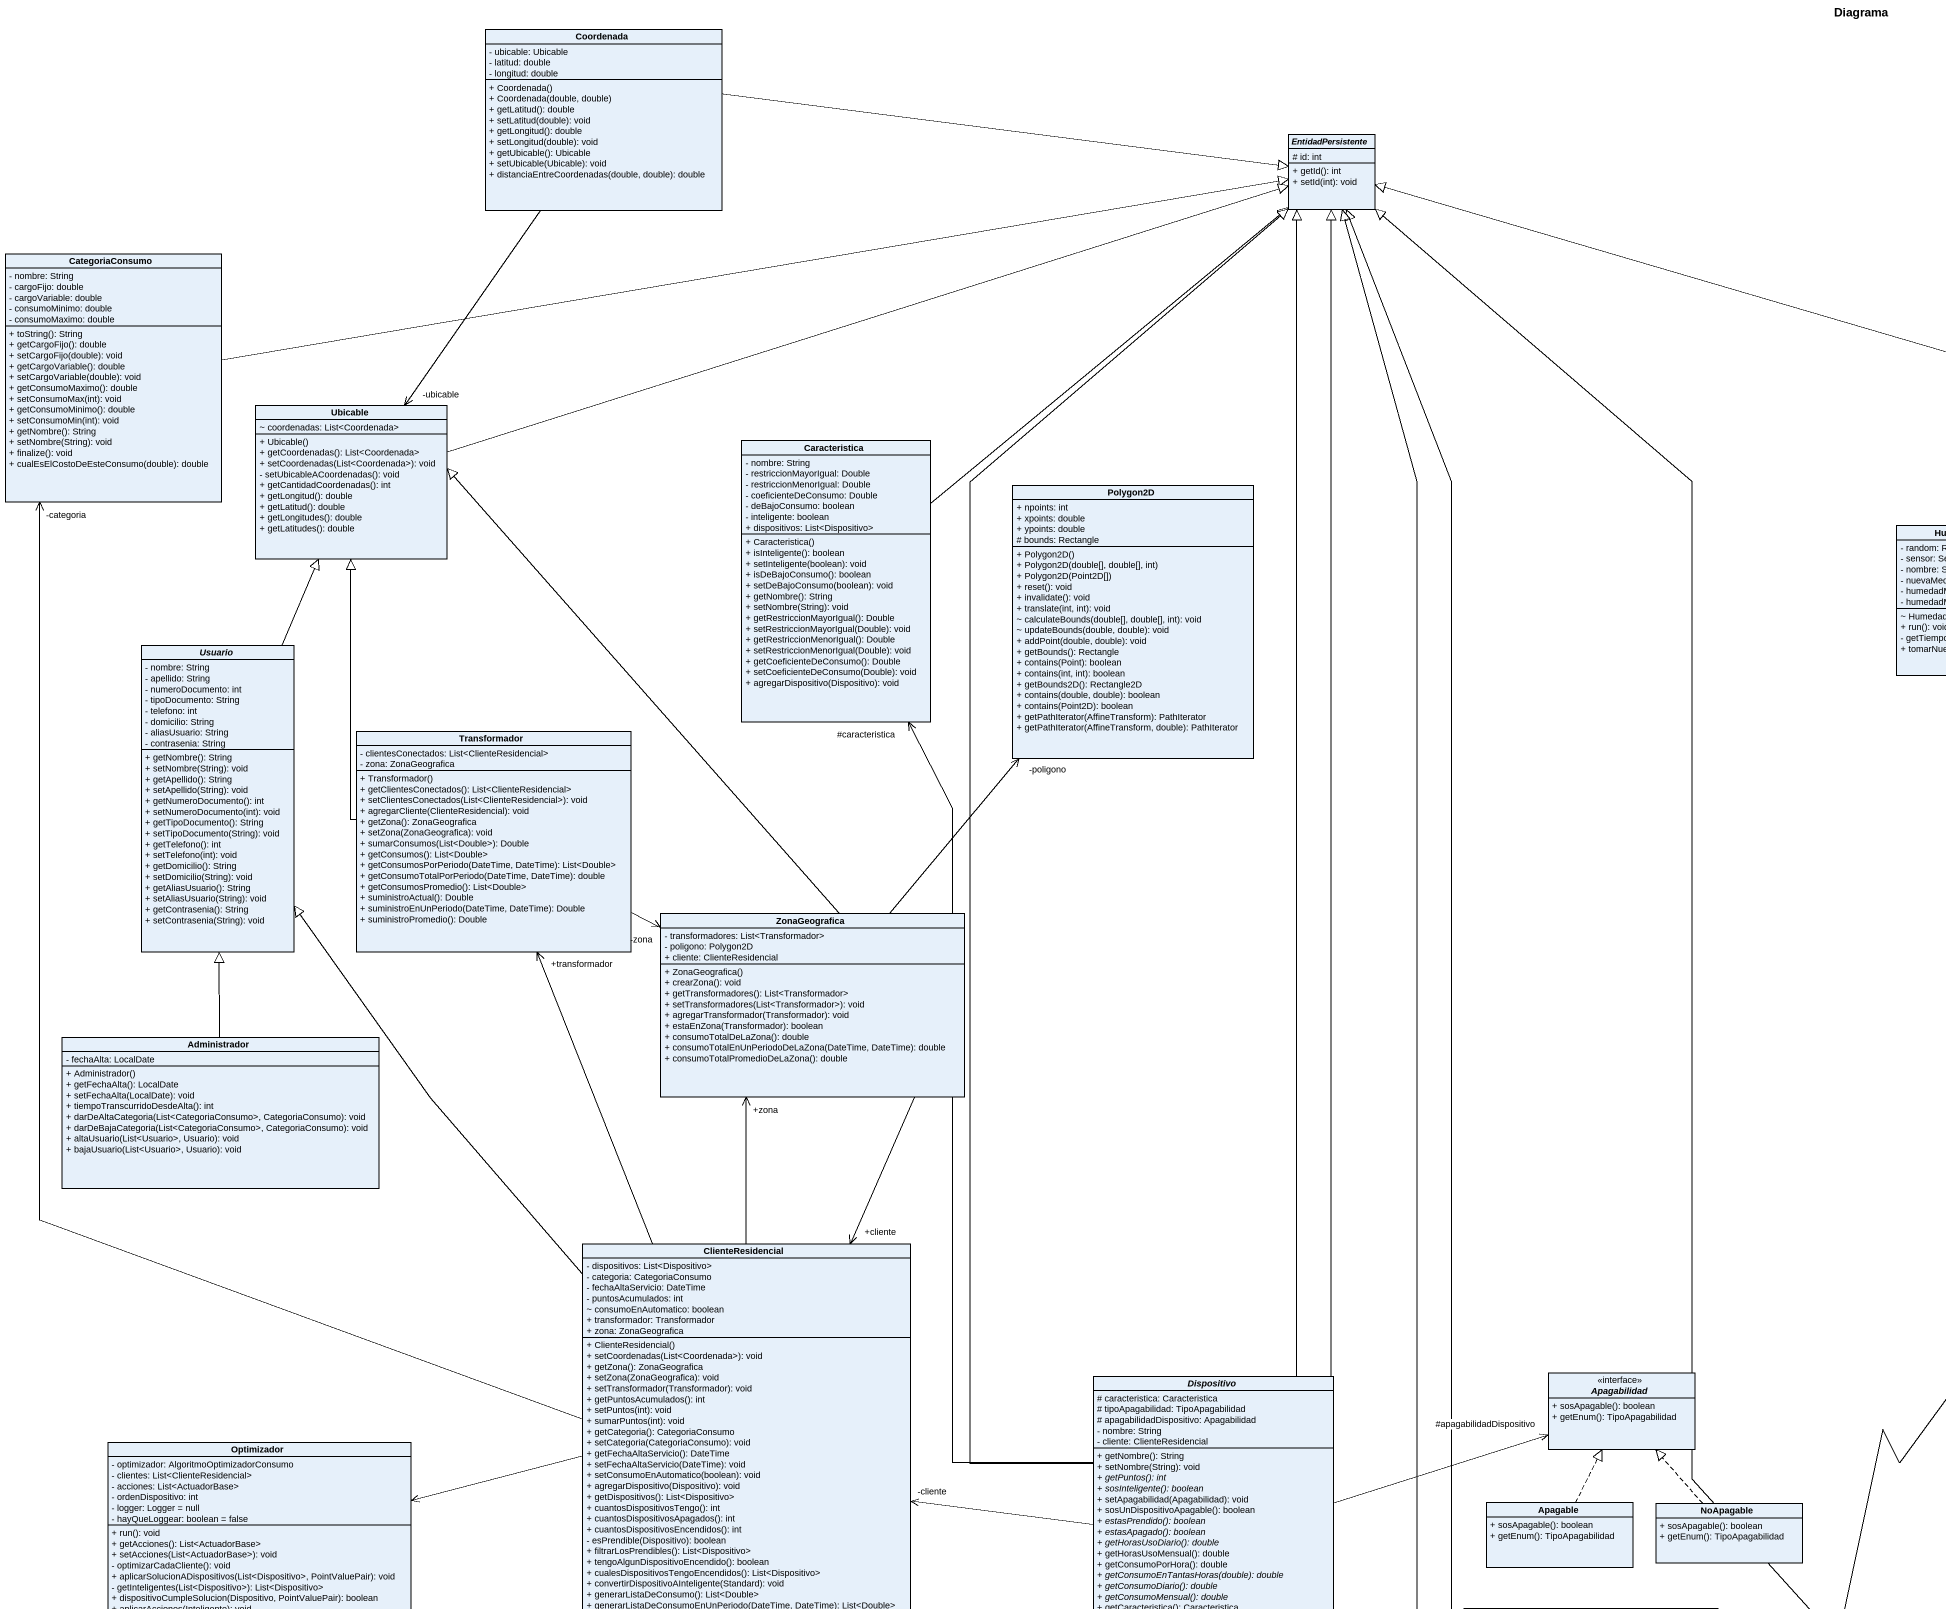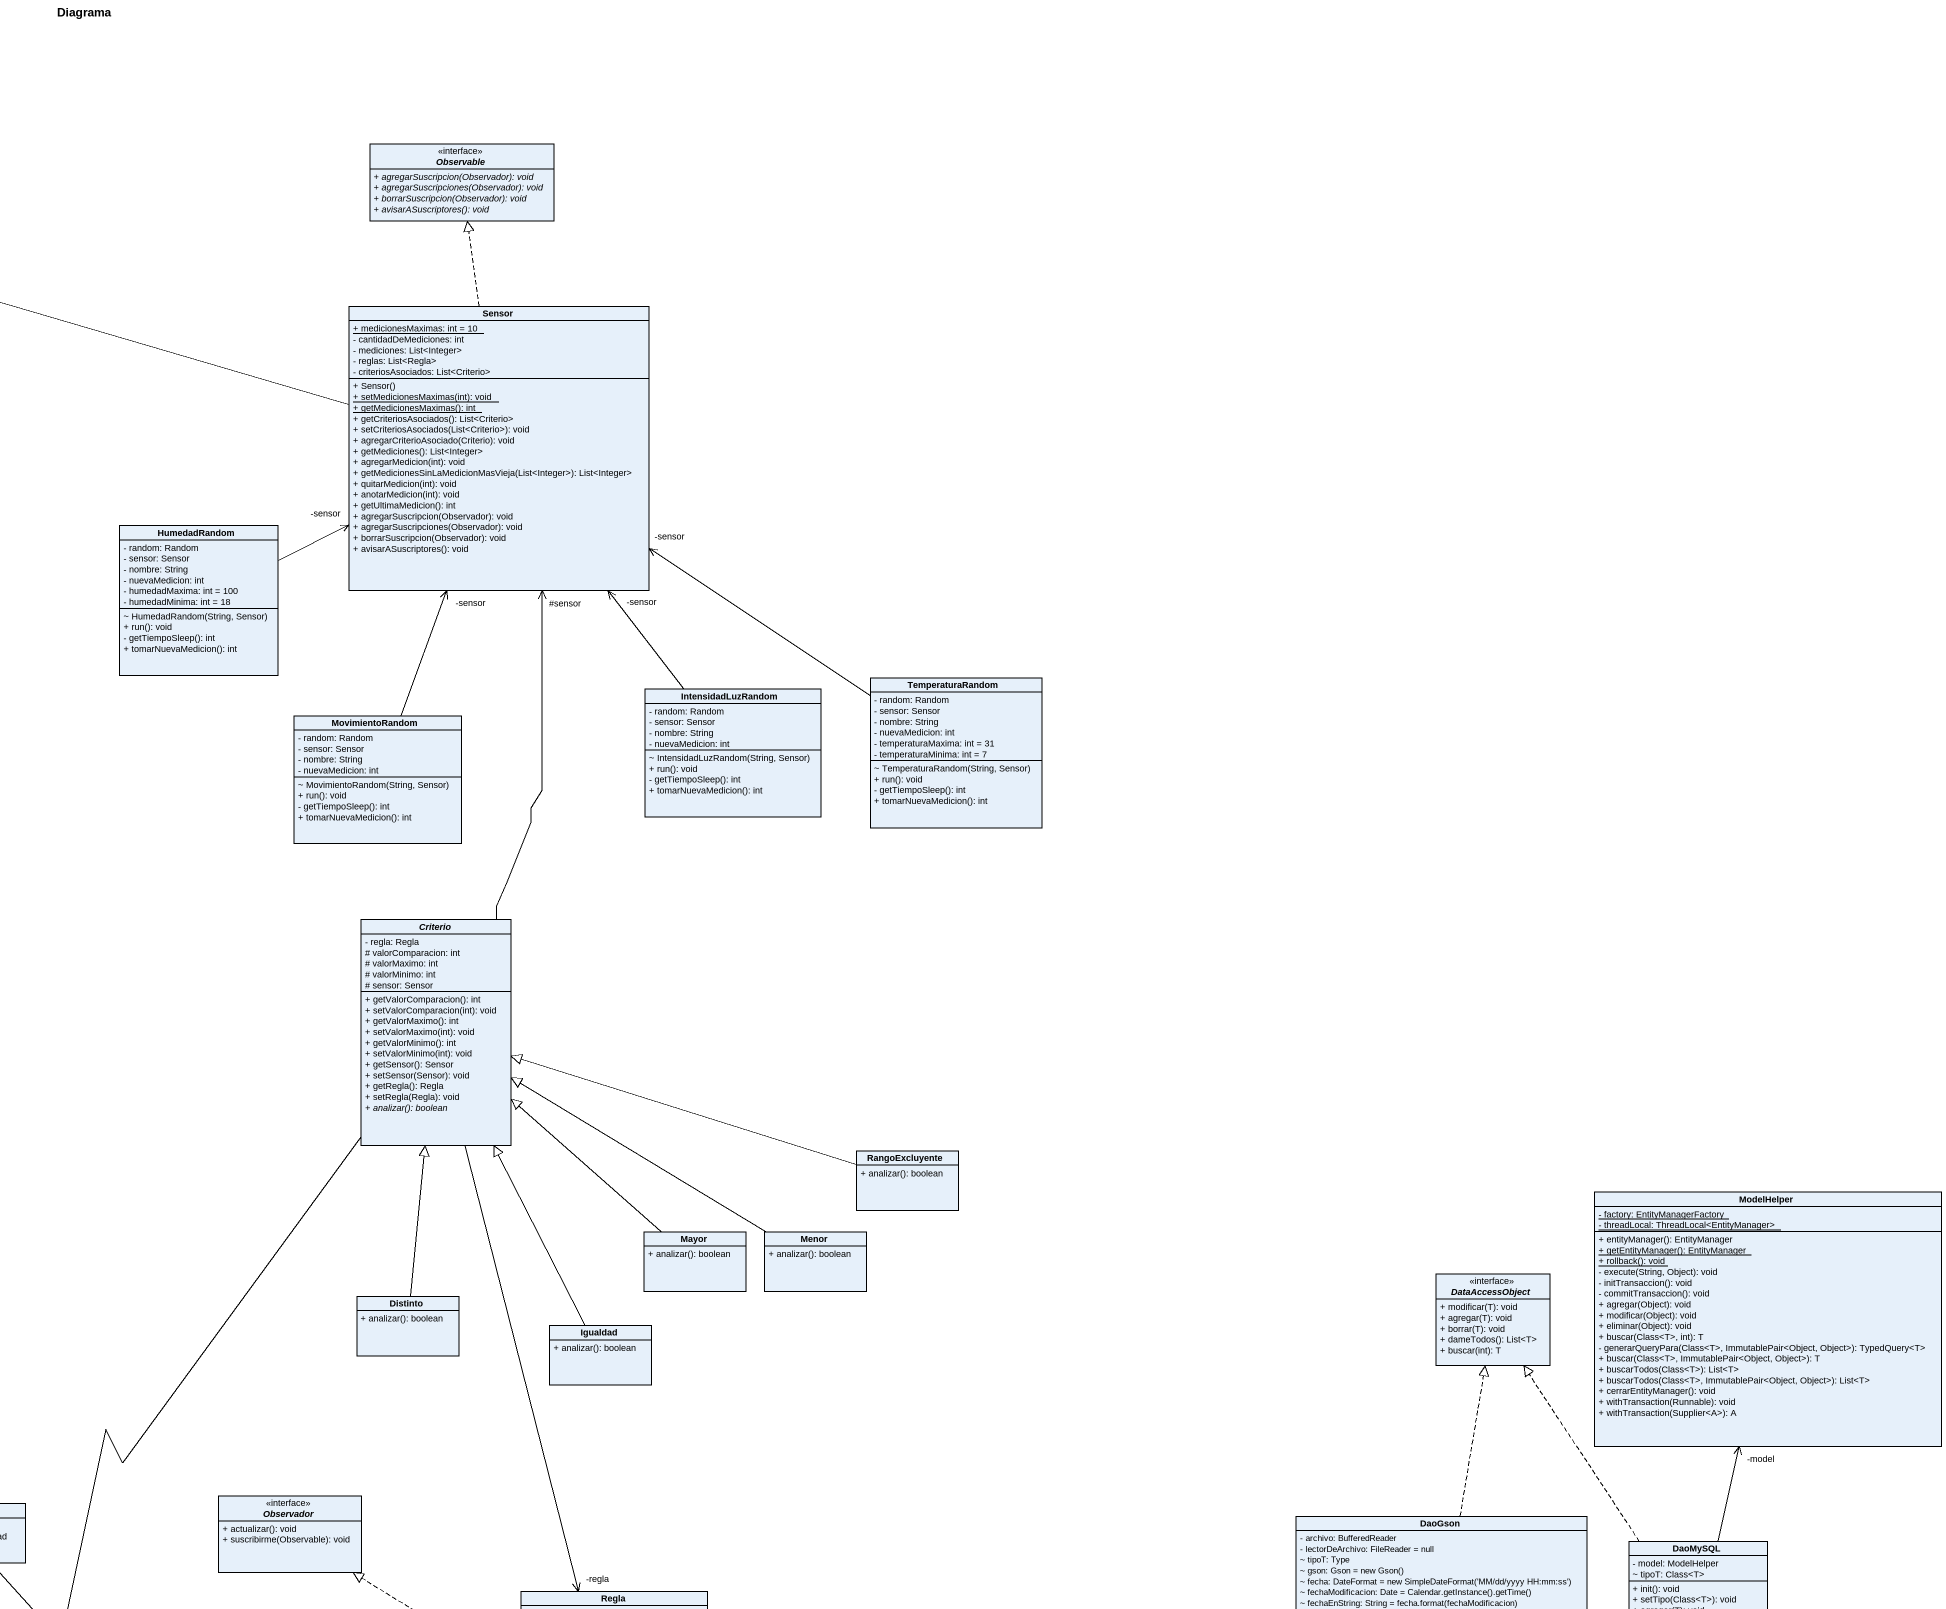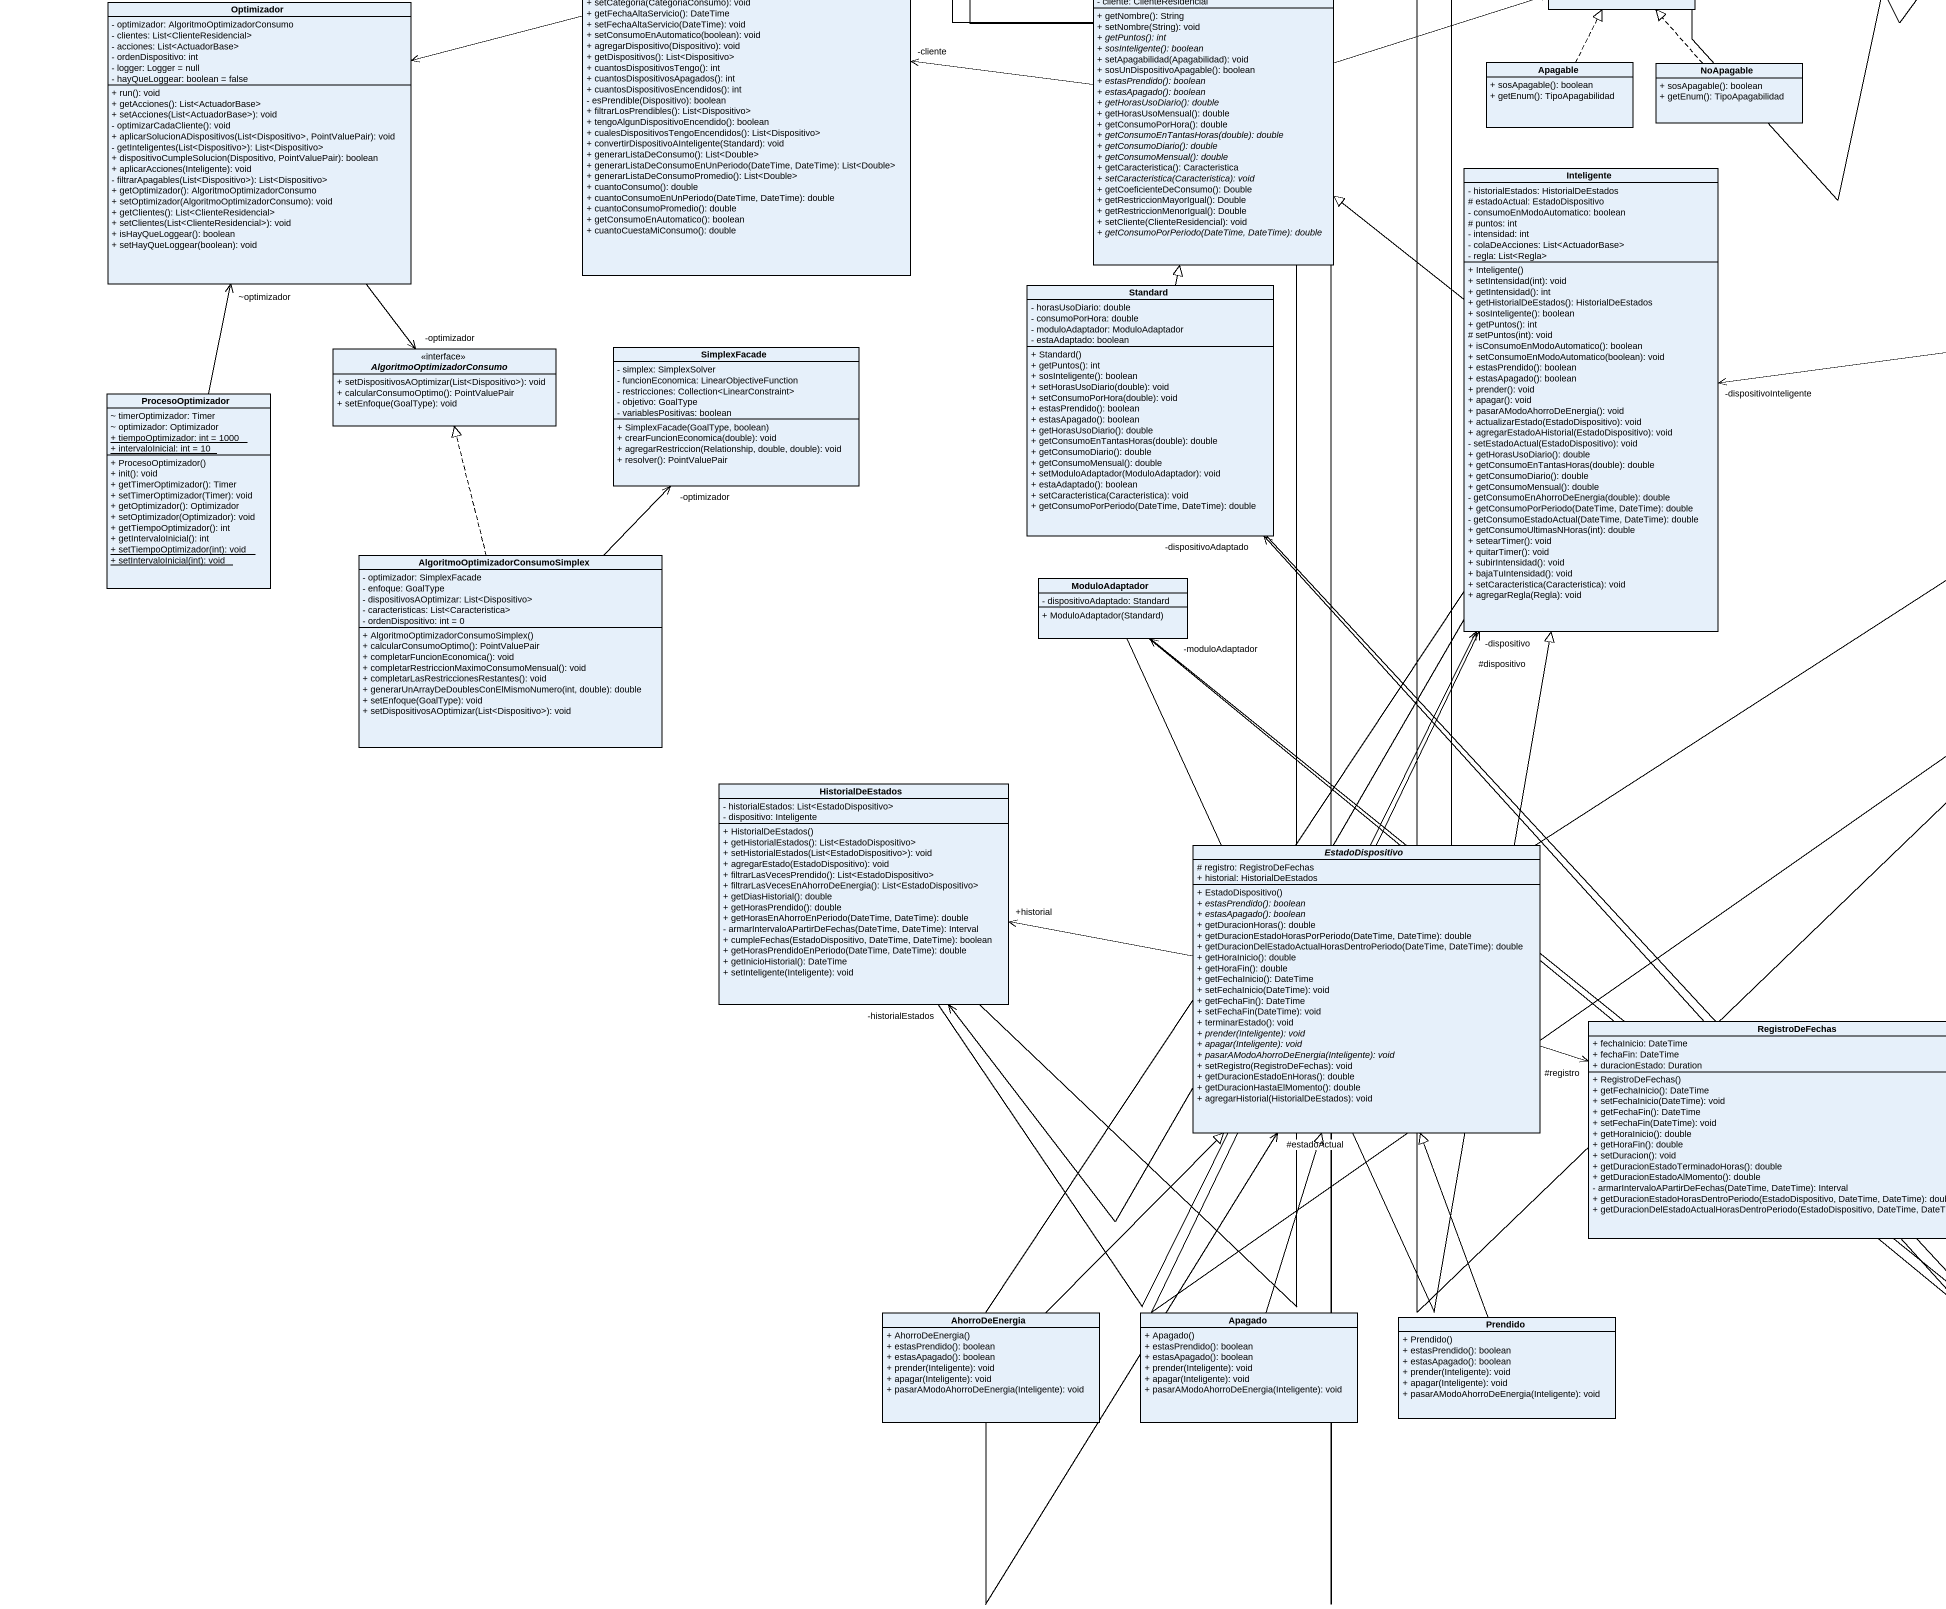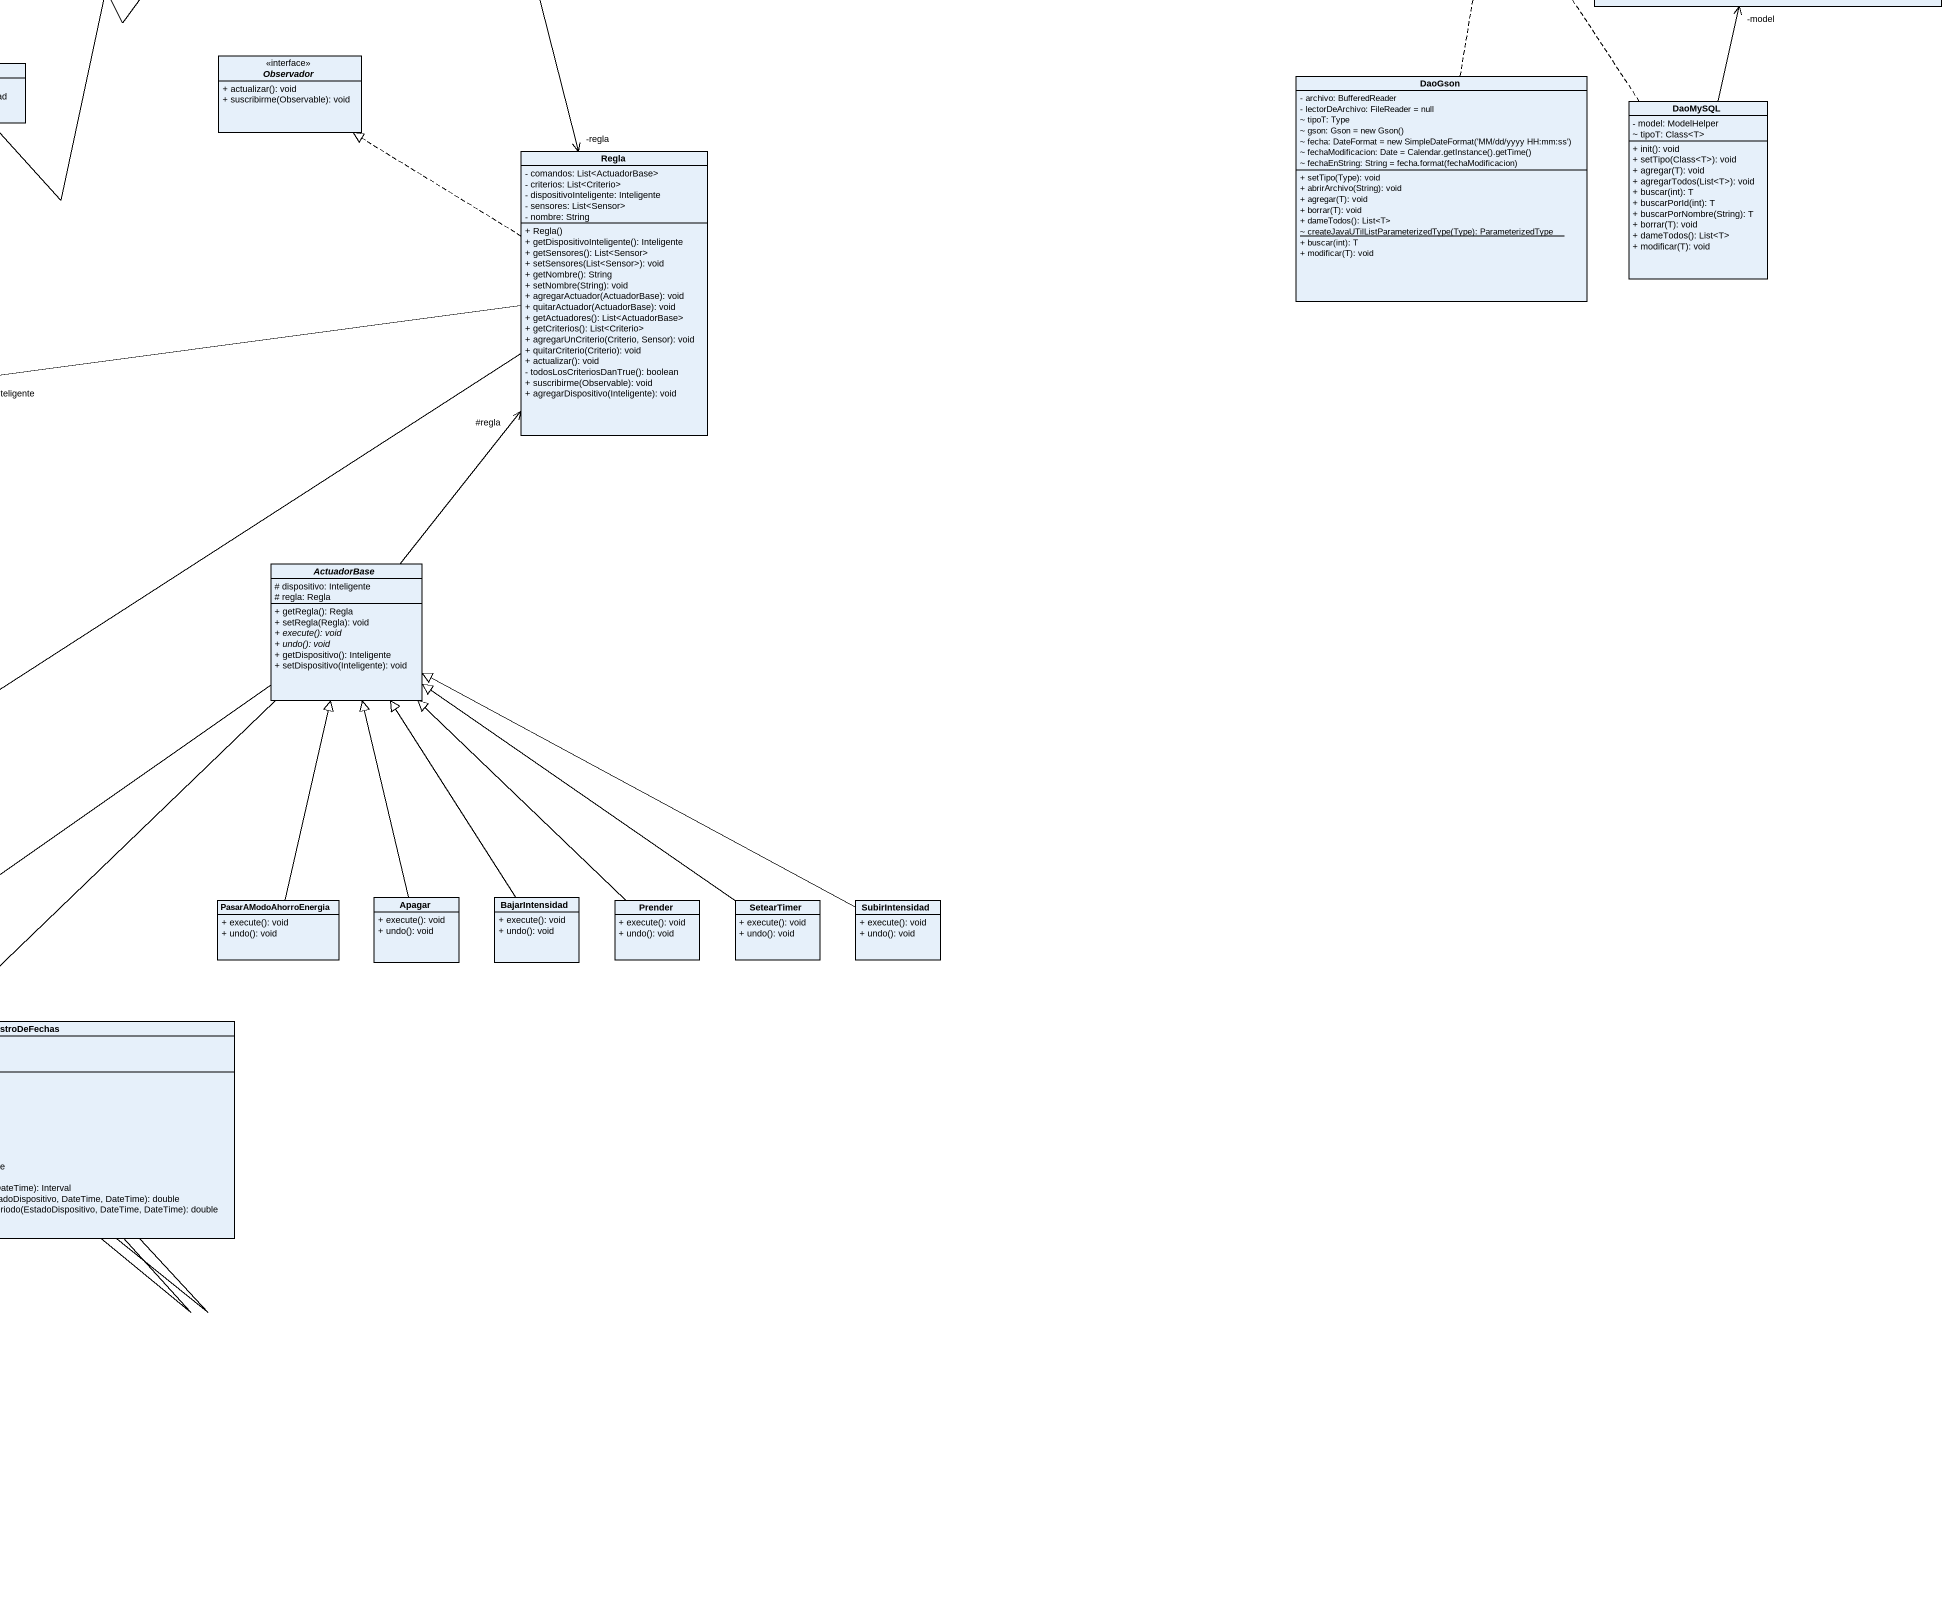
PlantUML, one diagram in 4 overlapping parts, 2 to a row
@startuml
title Diagrama
hide circle
hide empty members
skinparam classAttributeIconSize 0
class Coordenada {
  - ubicable: Ubicable
  - latitud: double
  - longitud: double
  + Coordenada()
  + Coordenada(double, double)
  + getLatitud(): double
  + setLatitud(double): void
  + getLongitud(): double
  + setLongitud(double): void
  + getUbicable(): Ubicable
  + setUbicable(Ubicable): void
  + distanciaEntreCoordenadas(double, double): double
}
abstract class EntidadPersistente {
  # id: int
  + getId(): int
  + setId(int): void
}
interface Observable <<interface>> {
  {abstract} + agregarSuscripcion(Observador): void
  {abstract} + agregarSuscripciones(Observador): void
  {abstract} + borrarSuscripcion(Observador): void
  {abstract} + avisarASuscriptores(): void
}
class CategoriaConsumo {
  - nombre: String
  - cargoFijo: double
  - cargoVariable: double
  - consumoMinimo: double
  - consumoMaximo: double
  + toString(): String
  + getCargoFijo(): double
  + setCargoFijo(double): void
  + getCargoVariable(): double
  + setCargoVariable(double): void
  + getConsumoMaximo(): double
  + setConsumoMax(int): void
  + getConsumoMinimo(): double
  + setConsumoMin(int): void
  + getNombre(): String
  + setNombre(String): void
  + finalize(): void
  + cualEsElCostoDeEsteConsumo(double): double
}
class Sensor {
  {static} + medicionesMaximas: int = 10
  - cantidadDeMediciones: int
  - mediciones: List<Integer>
  - reglas: List<Regla>
  - criteriosAsociados: List<Criterio>
  + Sensor()
  {static} + setMedicionesMaximas(int): void
  {static} + getMedicionesMaximas(): int
  + getCriteriosAsociados(): List<Criterio>
  + setCriteriosAsociados(List<Criterio>): void
  + agregarCriterioAsociado(Criterio): void
  + getMediciones(): List<Integer>
  + agregarMedicion(int): void
  + getMedicionesSinLaMedicionMasVieja(List<Integer>): List<Integer>
  + quitarMedicion(int): void
  + anotarMedicion(int): void
  + getUltimaMedicion(): int
  + agregarSuscripcion(Observador): void
  + agregarSuscripciones(Observador): void
  + borrarSuscripcion(Observador): void
  + avisarASuscriptores(): void
}
class Ubicable {
  ~ coordenadas: List<Coordenada>
  + Ubicable()
  + getCoordenadas(): List<Coordenada>
  + setCoordenadas(List<Coordenada>): void
  - setUbicableACoordenadas(): void
  + getCantidadCoordenadas(): int
  + getLongitud(): double
  + getLatitud(): double
  + getLongitudes(): double
  + getLatitudes(): double
}
class Caracteristica {
  - nombre: String
  - restriccionMayorIgual: Double
  - restriccionMenorIgual: Double
  - coeficienteDeConsumo: Double
  - deBajoConsumo: boolean
  - inteligente: boolean
  + dispositivos: List<Dispositivo>
  + Caracteristica()
  + isInteligente(): boolean
  + setInteligente(boolean): void
  + isDeBajoConsumo(): boolean
  + setDeBajoConsumo(boolean): void
  + getNombre(): String
  + setNombre(String): void
  + getRestriccionMayorIgual(): Double
  + setRestriccionMayorIgual(Double): void
  + getRestriccionMenorIgual(): Double
  + setRestriccionMenorIgual(Double): void
  + getCoeficienteDeConsumo(): Double
  + setCoeficienteDeConsumo(Double): void
  + agregarDispositivo(Dispositivo): void
}
class Polygon2D {
  + npoints: int
  + xpoints: double
  + ypoints: double
  # bounds: Rectangle
  + Polygon2D()
  + Polygon2D(double[], double[], int)
  + Polygon2D(Point2D[])
  + reset(): void
  + invalidate(): void
  + translate(int, int): void
  ~ calculateBounds(double[], double[], int): void
  ~ updateBounds(double, double): void
  + addPoint(double, double): void
  + getBounds(): Rectangle
  + contains(Point): boolean
  + contains(int, int): boolean
  + getBounds2D(): Rectangle2D
  + contains(double, double): boolean
  + contains(Point2D): boolean
  + getPathIterator(AffineTransform): PathIterator
  + getPathIterator(AffineTransform, double): PathIterator
}
class HumedadRandom {
  - random: Random
  - sensor: Sensor
  - nombre: String
  - nuevaMedicion: int
  - humedadMaxima: int = 100
  - humedadMinima: int = 18
  ~ HumedadRandom(String, Sensor)
  + run(): void
  - getTiempoSleep(): int
  + tomarNuevaMedicion(): int
}
abstract class Usuario {
  - nombre: String
  - apellido: String
  - numeroDocumento: int
  - tipoDocumento: String
  - telefono: int
  - domicilio: String
  - aliasUsuario: String
  - contrasenia: String
  + getNombre(): String
  + setNombre(String): void
  + getApellido(): String
  + setApellido(String): void
  + getNumeroDocumento(): int
  + setNumeroDocumento(int): void
  + getTipoDocumento(): String
  + setTipoDocumento(String): void
  + getTelefono(): int
  + setTelefono(int): void
  + getDomicilio(): String
  + setDomicilio(String): void
  + getAliasUsuario(): String
  + setAliasUsuario(String): void
  + getContrasenia(): String
  + setContrasenia(String): void
}
class IntensidadLuzRandom {
  - random: Random
  - sensor: Sensor
  - nombre: String
  - nuevaMedicion: int
  ~ IntensidadLuzRandom(String, Sensor)
  + run(): void
  - getTiempoSleep(): int
  + tomarNuevaMedicion(): int
}
class TemperaturaRandom {
  - random: Random
  - sensor: Sensor
  - nombre: String
  - nuevaMedicion: int
  - temperaturaMaxima: int = 31
  - temperaturaMinima: int = 7
  ~ TemperaturaRandom(String, Sensor)
  + run(): void
  - getTiempoSleep(): int
  + tomarNuevaMedicion(): int
}
class Transformador {
  - clientesConectados: List<ClienteResidencial>
  - zona: ZonaGeografica
  + Transformador()
  + getClientesConectados(): List<ClienteResidencial>
  + setClientesConectados(List<ClienteResidencial>): void
  + agregarCliente(ClienteResidencial): void
  + getZona(): ZonaGeografica
  + setZona(ZonaGeografica): void
  + sumarConsumos(List<Double>): Double
  + getConsumos(): List<Double>
  + getConsumosPorPeriodo(DateTime, DateTime): List<Double>
  + getConsumoTotalPorPeriodo(DateTime, DateTime): double
  + getConsumosPromedio(): List<Double>
  + suministroActual(): Double
  + suministroEnUnPeriodo(DateTime, DateTime): Double
  + suministroPromedio(): Double
}
class MovimientoRandom {
  - random: Random
  - sensor: Sensor
  - nombre: String
  - nuevaMedicion: int
  ~ MovimientoRandom(String, Sensor)
  + run(): void
  - getTiempoSleep(): int
  + tomarNuevaMedicion(): int
}
class ZonaGeografica {
  - transformadores: List<Transformador>
  - poligono: Polygon2D
  + cliente: ClienteResidencial
  + ZonaGeografica()
  + crearZona(): void
  + getTransformadores(): List<Transformador>
  + setTransformadores(List<Transformador>): void
  + agregarTransformador(Transformador): void
  + estaEnZona(Transformador): boolean
  + consumoTotalDeLaZona(): double
  + consumoTotalEnUnPeriodoDeLaZona(DateTime, DateTime): double
  + consumoTotalPromedioDeLaZona(): double
}
abstract class Criterio {
  - regla: Regla
  # valorComparacion: int
  # valorMaximo: int
  # valorMinimo: int
  # sensor: Sensor
  + getValorComparacion(): int
  + setValorComparacion(int): void
  + getValorMaximo(): int
  + setValorMaximo(int): void
  + getValorMinimo(): int
  + setValorMinimo(int): void
  + getSensor(): Sensor
  + setSensor(Sensor): void
  + getRegla(): Regla
  + setRegla(Regla): void
  {abstract} + analizar(): boolean
}
class Administrador {
  - fechaAlta: LocalDate
  + Administrador()
  + getFechaAlta(): LocalDate
  + setFechaAlta(LocalDate): void
  + tiempoTranscurridoDesdeAlta(): int
  + darDeAltaCategoria(List<CategoriaConsumo>, CategoriaConsumo): void
  + darDeBajaCategoria(List<CategoriaConsumo>, CategoriaConsumo): void
  + altaUsuario(List<Usuario>, Usuario): void
  + bajaUsuario(List<Usuario>, Usuario): void
}
class RangoExcluyente {
  + analizar(): boolean
}
class ModelHelper {
  {static} - factory: EntityManagerFactory
  {static} - threadLocal: ThreadLocal<EntityManager>
  + entityManager(): EntityManager
  {static} + getEntityManager(): EntityManager
  {static} + rollback(): void
  - execute(String, Object): void
  - initTransaccion(): void
  - commitTransaccion(): void
  + agregar(Object): void
  + modificar(Object): void
  + eliminar(Object): void
  + buscar(Class<T>, int): T
  - generarQueryPara(Class<T>, ImmutablePair<Object, Object>): TypedQuery<T>
  + buscar(Class<T>, ImmutablePair<Object, Object>): T
  + buscarTodos(Class<T>): List<T>
  + buscarTodos(Class<T>, ImmutablePair<Object, Object>): List<T>
  + cerrarEntityManager(): void
  + withTransaction(Runnable): void
  + withTransaction(Supplier<A>): A
}
class Mayor {
  + analizar(): boolean
}
class Menor {
  + analizar(): boolean
}
class ClienteResidencial {
  - dispositivos: List<Dispositivo>
  - categoria: CategoriaConsumo
  - fechaAltaServicio: DateTime
  - puntosAcumulados: int
  ~ consumoEnAutomatico: boolean
  + transformador: Transformador
  + zona: ZonaGeografica
  + ClienteResidencial()
  + setCoordenadas(List<Coordenada>): void
  + getZona(): ZonaGeografica
  + setZona(ZonaGeografica): void
  + setTransformador(Transformador): void
  + getPuntosAcumulados(): int
  + setPuntos(int): void
  + sumarPuntos(int): void
  + getCategoria(): CategoriaConsumo
  + setCategoria(CategoriaConsumo): void
  + getFechaAltaServicio(): DateTime
  + setFechaAltaServicio(DateTime): void
  + setConsumoEnAutomatico(boolean): void
  + agregarDispositivo(Dispositivo): void
  + getDispositivos(): List<Dispositivo>
  + cuantosDispositivosTengo(): int
  + cuantosDispositivosApagados(): int
  + cuantosDispositivosEncendidos(): int
  - esPrendible(Dispositivo): boolean
  + filtrarLosPrendibles(): List<Dispositivo>
  + tengoAlgunDispositivoEncendido(): boolean
  + cualesDispositivosTengoEncendidos(): List<Dispositivo>
  + convertirDispositivoAInteligente(Standard): void
  + generarListaDeConsumo(): List<Double>
  + generarListaDeConsumoEnUnPeriodo(DateTime, DateTime): List<Double>
  + generarListaDeConsumoPromedio(): List<Double>
  + cuantoConsumo(): double
  + cuantoConsumoEnUnPeriodo(DateTime, DateTime): double
  + cuantoConsumoPromedio(): double
  + getConsumoEnAutomatico(): boolean
  + cuantoCuestaMiConsumo(): double
}
interface DataAccessObject <<interface>> {
  + modificar(T): void
  + agregar(T): void
  + borrar(T): void
  + dameTodos(): List<T>
  + buscar(int): T
}
class Distinto {
  + analizar(): boolean
}
class Igualdad {
  + analizar(): boolean
}
abstract class Dispositivo {
  # caracteristica: Caracteristica
  # tipoApagabilidad: TipoApagabilidad
  # apagabilidadDispositivo: Apagabilidad
  - nombre: String
  - cliente: ClienteResidencial
  + getNombre(): String
  + setNombre(String): void
  {abstract} + getPuntos(): int
  {abstract} + sosInteligente(): boolean
  + setApagabilidad(Apagabilidad): void
  + sosUnDispositivoApagable(): boolean
  {abstract} + estasPrendido(): boolean
  {abstract} + estasApagado(): boolean
  {abstract} + getHorasUsoDiario(): double
  + getHorasUsoMensual(): double
  + getConsumoPorHora(): double
  {abstract} + getConsumoEnTantasHoras(double): double
  {abstract} + getConsumoDiario(): double
  {abstract} + getConsumoMensual(): double
  + getCaracteristica(): Caracteristica
  {abstract} + setCaracteristica(Caracteristica): void
  + getCoeficienteDeConsumo(): Double
  + getRestriccionMayorIgual(): Double
  + getRestriccionMenorIgual(): Double
  + setCliente(ClienteResidencial): void
  {abstract} + getConsumoPorPeriodo(DateTime, DateTime): double
}
interface Apagabilidad <<interface>> {
  + sosApagable(): boolean
  + getEnum(): TipoApagabilidad
}
class Optimizador {
  - optimizador: AlgoritmoOptimizadorConsumo
  - clientes: List<ClienteResidencial>
  - acciones: List<ActuadorBase>
  - ordenDispositivo: int
  - logger: Logger = null
  - hayQueLoggear: boolean = false
  + run(): void
  + getAcciones(): List<ActuadorBase>
  + setAcciones(List<ActuadorBase>): void
  - optimizarCadaCliente(): void
  + aplicarSolucionADispositivos(List<Dispositivo>, PointValuePair): void
  - getInteligentes(List<Dispositivo>): List<Dispositivo>
  + dispositivoCumpleSolucion(Dispositivo, PointValuePair): boolean
  + aplicarAcciones(Inteligente): void
  - filtrarApagables(List<Dispositivo>): List<Dispositivo>
  + getOptimizador(): AlgoritmoOptimizadorConsumo
  + setOptimizador(AlgoritmoOptimizadorConsumo): void
  + getClientes(): List<ClienteResidencial>
  + setClientes(List<ClienteResidencial>): void
  + isHayQueLoggear(): boolean
  + setHayQueLoggear(boolean): void
}
class Apagable {
  + sosApagable(): boolean
  + getEnum(): TipoApagabilidad
}
class NoApagable {
  + sosApagable(): boolean
  + getEnum(): TipoApagabilidad
}
interface Observador <<interface>> {
  + actualizar(): void
  + suscribirme(Observable): void
}
class DaoGson {
  - archivo: BufferedReader
  - lectorDeArchivo: FileReader = null
  ~ tipoT: Type
  {field} ~ gson: Gson = new Gson()
  {field} ~ fecha: DateFormat = new SimpleDateFormat('MM/dd/yyyy HH:mm:ss')
  {field} ~ fechaModificacion: Date = Calendar.getInstance().getTime()
  {field} ~ fechaEnString: String = fecha.format(fechaModificacion)
  + setTipo(Type): void
  + abrirArchivo(String): void
  + agregar(T): void
  + borrar(T): void
  + dameTodos(): List<T>
  {static} ~ createJavaUTilListParameterizedType(Type): ParameterizedType
  + buscar(int): T
  + modificar(T): void
}
class DaoMySQL {
  - model: ModelHelper
  ~ tipoT: Class<T>
  + init(): void
  + setTipo(Class<T>): void
  + agregar(T): void
  + agregarTodos(List<T>): void
  + buscar(int): T
  + buscarPorId(int): T
  + buscarPorNombre(String): T
  + borrar(T): void
  + dameTodos(): List<T>
  + modificar(T): void
}
class Inteligente {
  - historialEstados: HistorialDeEstados
  # estadoActual: EstadoDispositivo
  - consumoEnModoAutomatico: boolean
  # puntos: int
  - intensidad: int
  - colaDeAcciones: List<ActuadorBase>
  - regla: List<Regla>
  + Inteligente()
  + setIntensidad(int): void
  + getIntensidad(): int
  + getHistorialDeEstados(): HistorialDeEstados
  + sosInteligente(): boolean
  + getPuntos(): int
  # setPuntos(int): void
  + isConsumoEnModoAutomatico(): boolean
  + setConsumoEnModoAutomatico(boolean): void
  + estasPrendido(): boolean
  + estasApagado(): boolean
  + prender(): void
  + apagar(): void
  + pasarAModoAhorroDeEnergia(): void
  + actualizarEstado(EstadoDispositivo): void
  + agregarEstadoAHistorial(EstadoDispositivo): void
  - setEstadoActual(EstadoDispositivo): void
  + getHorasUsoDiario(): double
  + getConsumoEnTantasHoras(double): double
  + getConsumoDiario(): double
  + getConsumoMensual(): double
  - getConsumoEnAhorroDeEnergia(double): double
  + getConsumoPorPeriodo(DateTime, DateTime): double
  - getConsumoEstadoActual(DateTime, DateTime): double
  + getConsumoUltimasNHoras(int): double
  + setearTimer(): void
  + quitarTimer(): void
  + subirIntensidad(): void
  + bajaTuIntensidad(): void
  + setCaracteristica(Caracteristica): void
  + agregarRegla(Regla): void
}
class Regla {
  - comandos: List<ActuadorBase>
  - criterios: List<Criterio>
  - dispositivoInteligente: Inteligente
  - sensores: List<Sensor>
  - nombre: String
  + Regla()
  + getDispositivoInteligente(): Inteligente
  + getSensores(): List<Sensor>
  + setSensores(List<Sensor>): void
  + getNombre(): String
  + setNombre(String): void
  + agregarActuador(ActuadorBase): void
  + quitarActuador(ActuadorBase): void
  + getActuadores(): List<ActuadorBase>
  + getCriterios(): List<Criterio>
  + agregarUnCriterio(Criterio, Sensor): void
  + quitarCriterio(Criterio): void
  + actualizar(): void
  - todosLosCriteriosDanTrue(): boolean
  + suscribirme(Observable): void
  + agregarDispositivo(Inteligente): void
}
class Standard {
  - horasUsoDiario: double
  - consumoPorHora: double
  - moduloAdaptador: ModuloAdaptador
  - estaAdaptado: boolean
  + Standard()
  + getPuntos(): int
  + sosInteligente(): boolean
  + setHorasUsoDiario(double): void
  + setConsumoPorHora(double): void
  + estasPrendido(): boolean
  + estasApagado(): boolean
  + getHorasUsoDiario(): double
  + getConsumoEnTantasHoras(double): double
  + getConsumoDiario(): double
  + getConsumoMensual(): double
  + setModuloAdaptador(ModuloAdaptador): void
  + estaAdaptado(): boolean
  + setCaracteristica(Caracteristica): void
  + getConsumoPorPeriodo(DateTime, DateTime): double
}
interface AlgoritmoOptimizadorConsumo <<interface>> {
  + setDispositivosAOptimizar(List<Dispositivo>): void
  + calcularConsumoOptimo(): PointValuePair
  + setEnfoque(GoalType): void
}
class SimplexFacade {
  - simplex: SimplexSolver
  - funcionEconomica: LinearObjectiveFunction
  - restricciones: Collection<LinearConstraint>
  - objetivo: GoalType
  - variablesPositivas: boolean
  + SimplexFacade(GoalType, boolean)
  + crearFuncionEconomica(double): void
  + agregarRestriccion(Relationship, double, double): void
  + resolver(): PointValuePair
}
class ProcesoOptimizador {
  ~ timerOptimizador: Timer
  ~ optimizador: Optimizador
  {static} + tiempoOptimizador: int = 1000
  {static} + intervaloInicial: int = 10
  + ProcesoOptimizador()
  + init(): void
  + getTimerOptimizador(): Timer
  + setTimerOptimizador(Timer): void
  + getOptimizador(): Optimizador
  + setOptimizador(Optimizador): void
  + getTiempoOptimizador(): int
  + getIntervaloInicial(): int
  {static} + setTiempoOptimizador(int): void
  {static} + setIntervaloInicial(int): void
}
class "AlgoritmoOptimizadorConsumoSimplex" as AlgoritmoOptimizadorConsumoS {
  - optimizador: SimplexFacade
  - enfoque: GoalType
  - dispositivosAOptimizar: List<Dispositivo>
  - caracteristicas: List<Caracteristica>
  - ordenDispositivo: int = 0
  + AlgoritmoOptimizadorConsumoSimplex()
  + calcularConsumoOptimo(): PointValuePair
  + completarFuncionEconomica(): void
  + completarRestriccionMaximoConsumoMensual(): void
  + completarLasRestriccionesRestantes(): void
  + generarUnArrayDeDoublesConElMismoNumero(int, double): double
  + setEnfoque(GoalType): void
  + setDispositivosAOptimizar(List<Dispositivo>): void
}
abstract class ActuadorBase {
  # dispositivo: Inteligente
  # regla: Regla
  + getRegla(): Regla
  + setRegla(Regla): void
  {abstract} + execute(): void
  {abstract} + undo(): void
  + getDispositivo(): Inteligente
  + setDispositivo(Inteligente): void
}
class ModuloAdaptador {
  - dispositivoAdaptado: Standard
  + ModuloAdaptador(Standard)
}
class HistorialDeEstados {
  - historialEstados: List<EstadoDispositivo>
  - dispositivo: Inteligente
  + HistorialDeEstados()
  + getHistorialEstados(): List<EstadoDispositivo>
  + setHistorialEstados(List<EstadoDispositivo>): void
  + agregarEstado(EstadoDispositivo): void
  + filtrarLasVecesPrendido(): List<EstadoDispositivo>
  + filtrarLasVecesEnAhorroDeEnergia(): List<EstadoDispositivo>
  + getDiasHistorial(): double
  + getHorasPrendido(): double
  + getHorasEnAhorroEnPeriodo(DateTime, DateTime): double
  - armarIntervaloAPartirDeFechas(DateTime, DateTime): Interval
  + cumpleFechas(EstadoDispositivo, DateTime, DateTime): boolean
  + getHorasPrendidoEnPeriodo(DateTime, DateTime): double
  + getInicioHistorial(): DateTime
  + setInteligente(Inteligente): void
}
abstract class EstadoDispositivo {
  # registro: RegistroDeFechas
  + historial: HistorialDeEstados
  + EstadoDispositivo()
  {abstract} + estasPrendido(): boolean
  {abstract} + estasApagado(): boolean
  + getDuracionHoras(): double
  + getDuracionEstadoHorasPorPeriodo(DateTime, DateTime): double
  + getDuracionDelEstadoActualHorasDentroPeriodo(DateTime, DateTime): double
  + getHoraInicio(): double
  + getHoraFin(): double
  + getFechaInicio(): DateTime
  + setFechaInicio(DateTime): void
  + getFechaFin(): DateTime
  + setFechaFin(DateTime): void
  + terminarEstado(): void
  {abstract} + prender(Inteligente): void
  {abstract} + apagar(Inteligente): void
  {abstract} + pasarAModoAhorroDeEnergia(Inteligente): void
  + setRegistro(RegistroDeFechas): void
  + getDuracionEstadoEnHoras(): double
  + getDuracionHastaElMomento(): double
  + agregarHistorial(HistorialDeEstados): void
}
class PasarAModoAhorroEnergia {
  + execute(): void
  + undo(): void
}
class Apagar {
  + execute(): void
  + undo(): void
}
class BajarIntensidad {
  + execute(): void
  + undo(): void
}
class Prender {
  + execute(): void
  + undo(): void
}
class SetearTimer {
  + execute(): void
  + undo(): void
}
class SubirIntensidad {
  + execute(): void
  + undo(): void
}
class RegistroDeFechas {
  + fechaInicio: DateTime
  + fechaFin: DateTime
  + duracionEstado: Duration
  + RegistroDeFechas()
  + getFechaInicio(): DateTime
  + setFechaInicio(DateTime): void
  + getFechaFin(): DateTime
  + setFechaFin(DateTime): void
  + getHoraInicio(): double
  + getHoraFin(): double
  + setDuracion(): void
  + getDuracionEstadoTerminadoHoras(): double
  + getDuracionEstadoAlMomento(): double
  - armarIntervaloAPartirDeFechas(DateTime, DateTime): Interval
  + getDuracionEstadoHorasDentroPeriodo(EstadoDispositivo, DateTime, DateTime): double
  + getDuracionDelEstadoActualHorasDentroPeriodo(EstadoDispositivo, DateTime, DateTime): double
}
class AhorroDeEnergia {
  + AhorroDeEnergia()
  + estasPrendido(): boolean
  + estasApagado(): boolean
  + prender(Inteligente): void
  + apagar(Inteligente): void
  + pasarAModoAhorroDeEnergia(Inteligente): void
}
class Apagado {
  + Apagado()
  + estasPrendido(): boolean
  + estasApagado(): boolean
  + prender(Inteligente): void
  + apagar(Inteligente): void
  + pasarAModoAhorroDeEnergia(Inteligente): void
}
class Prendido {
  + Prendido()
  + estasPrendido(): boolean
  + estasApagado(): boolean
  + prender(Inteligente): void
  + apagar(Inteligente): void
  + pasarAModoAhorroDeEnergia(Inteligente): void
}
Coordenada -right-|> EntidadPersistente
Coordenada --> "-ubicable" Ubicable
CategoriaConsumo -right-|> EntidadPersistente
Sensor -left-|> EntidadPersistente
Sensor .up.|> Observable
Ubicable -right-|> EntidadPersistente
Caracteristica -up-|> EntidadPersistente
HumedadRandom -right-> "-sensor" Sensor
Usuario -up-|> Ubicable
IntensidadLuzRandom -up-> "-sensor" Sensor
TemperaturaRandom -up-> "-sensor" Sensor
Transformador -up-|> Ubicable
Transformador -right-> "-zona" ZonaGeografica
MovimientoRandom -up-> "-sensor" Sensor
ZonaGeografica -up-|> Ubicable
ZonaGeografica -up-> "-poligono" Polygon2D
ZonaGeografica --> "+cliente" ClienteResidencial
Criterio -up-|> EntidadPersistente
Criterio -up-> "#sensor" Sensor
Criterio --> "-regla" Regla
Administrador -up-|> Usuario
RangoExcluyente -left-|> Criterio
Mayor -up-|> Criterio
Menor -up-|> Criterio
ClienteResidencial -up-> "-categoria" CategoriaConsumo
ClienteResidencial -up-|> Usuario
ClienteResidencial -up-> "+transformador" Transformador
ClienteResidencial -up-> "+zona" ZonaGeografica
ClienteResidencial -left-> Optimizador
Distinto -up-|> Criterio
Igualdad -up-|> Criterio
Dispositivo -up-|> EntidadPersistente
Dispositivo -up-> "#caracteristica" Caracteristica
Dispositivo -left-> "-cliente" ClienteResidencial
Dispositivo -right-> "#apagabilidadDispositivo" Apagabilidad
Optimizador --> "-optimizador" AlgoritmoOptimizadorConsumo
Apagable .up.|> Apagabilidad
NoApagable .up.|> Apagabilidad
DaoGson .up.|> DataAccessObject
DaoMySQL -up-> "-model" ModelHelper
DaoMySQL .up.|> DataAccessObject
Inteligente -up-|> Dispositivo
Inteligente --> "-historialEstados" HistorialDeEstados
Inteligente --> "#estadoActual" EstadoDispositivo
Regla -up-|> EntidadPersistente
Regla .up.|> Observador
Regla -left-> "-dispositivoInteligente" Inteligente
Standard -up-|> Dispositivo
Standard --> "-moduloAdaptador" ModuloAdaptador
ProcesoOptimizador -up-> "~optimizador" Optimizador
AlgoritmoOptimizadorConsumoS .up.|> AlgoritmoOptimizadorConsumo
AlgoritmoOptimizadorConsumoS -up-> "-optimizador" SimplexFacade
ActuadorBase -up-|> EntidadPersistente
ActuadorBase -left-> "#dispositivo" Inteligente
ActuadorBase -up-> "#regla" Regla
ModuloAdaptador -right-|> Inteligente
ModuloAdaptador -up-> "-dispositivoAdaptado" Standard
HistorialDeEstados -up-|> EntidadPersistente
HistorialDeEstados -up-> "-dispositivo" Inteligente
EstadoDispositivo -up-|> EntidadPersistente
EstadoDispositivo -left-> "+historial" HistorialDeEstados
EstadoDispositivo -right-> "#registro" RegistroDeFechas
PasarAModoAhorroEnergia -up-|> ActuadorBase
Apagar -up-|> ActuadorBase
BajarIntensidad -up-|> ActuadorBase
Prender -up-|> ActuadorBase
SetearTimer -up-|> ActuadorBase
SubirIntensidad -left-|> ActuadorBase
AhorroDeEnergia -up-|> EstadoDispositivo
Apagado -up-|> EstadoDispositivo
Prendido -up-|> EstadoDispositivo
@enduml
